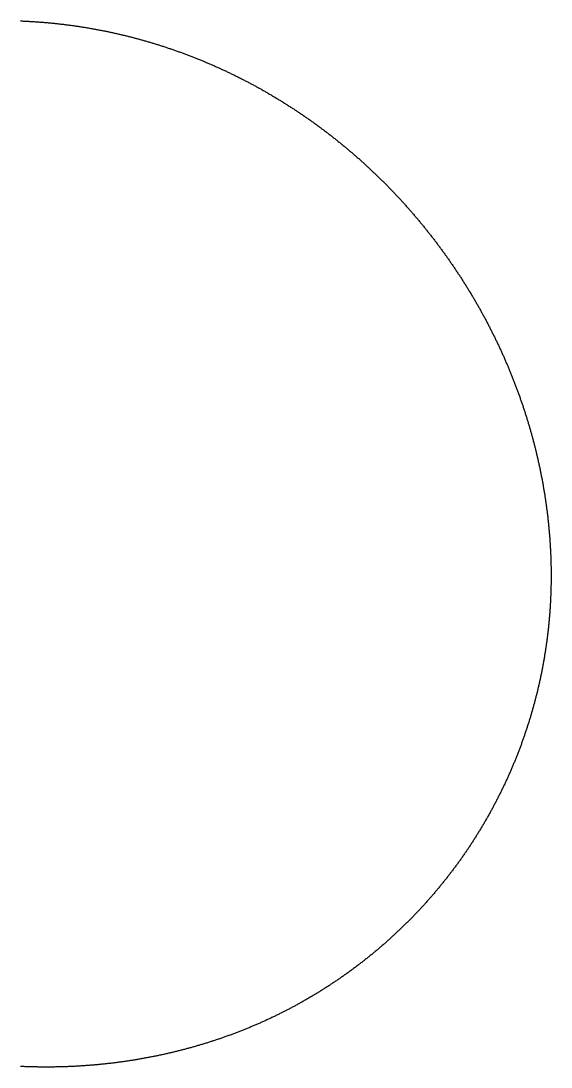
# Model space of a CAD drawing. Header units: metres. Extents: x -287 to 245, y -246 to 279.
# Drawn here: x -21 to 245, y -246 to 279 of the extents above; entities that cross this region are included whole.
import ezdxf

# ---------------------------------------------------------------- set-up
doc = ezdxf.new("R2010")
doc.units = ezdxf.units.M

msp = doc.modelspace()

# ---------------------------------------------------------------- linework, layer by layer
msp.add_lwpolyline([(-21.12, 278.52), (-20.66, 278.5), (-20.2, 278.48), (-19.73, 278.46), (-19.27, 278.44), (-18.81, 278.42), (-18.35, 278.4), (-17.89, 278.38), (-17.43, 278.35), (-16.97, 278.33), (-16.51, 278.3), (-16.05, 278.28), (-15.59, 278.25), (-15.13, 278.22), (-14.66, 278.2), (-14.2, 278.17), (-13.74, 278.14), (-13.28, 278.11), (-12.82, 278.07), (-12.36, 278.04), (-11.9, 278.01), (-11.44, 277.97), (-10.98, 277.94), (-10.52, 277.9), (-10.06, 277.87), (-9.6, 277.83), (-9.14, 277.79), (-8.68, 277.75), (-8.22, 277.71), (-7.76, 277.67), (-7.3, 277.63), (-6.84, 277.59), (-6.38, 277.55), (-5.92, 277.5), (-5.46, 277.46), (-5.01, 277.41), (-4.55, 277.37), (-4.09, 277.32), (-3.63, 277.27), (-3.17, 277.22), (-2.71, 277.17), (-2.25, 277.12), (-1.79, 277.07), (-1.33, 277.02), (-0.88, 276.97), (-0.42, 276.91), (0.04, 276.86), (0.5, 276.81), (0.96, 276.75), (1.42, 276.69), (1.87, 276.64), (2.33, 276.58), (2.79, 276.52), (3.25, 276.46), (3.7, 276.4), (4.16, 276.34), (4.62, 276.27), (5.08, 276.21), (5.53, 276.15), (5.99, 276.08), (6.45, 276.02), (6.9, 275.95), (7.36, 275.88), (7.82, 275.81), (8.27, 275.75), (8.73, 275.68), (9.19, 275.61), (9.64, 275.54), (10.1, 275.46), (10.55, 275.39), (11.01, 275.32), (11.46, 275.24), (11.92, 275.17), (12.38, 275.09), (12.83, 275.02), (13.29, 274.94), (13.74, 274.86), (14.2, 274.78), (14.65, 274.7), (15.1, 274.62), (15.56, 274.54), (16.01, 274.46), (16.47, 274.37), (16.92, 274.29), (17.37, 274.2), (17.83, 274.12), (18.28, 274.03), (18.73, 273.95), (19.19, 273.86), (19.64, 273.77), (20.09, 273.68), (20.55, 273.59), (21, 273.5), (21.45, 273.41), (21.9, 273.31), (22.35, 273.22), (22.81, 273.13), (23.26, 273.03), (23.71, 272.94), (24.16, 272.84), (24.61, 272.74), (25.06, 272.65), (25.51, 272.55), (25.96, 272.45), (26.42, 272.35), (26.87, 272.25), (27.32, 272.14), (27.77, 272.04), (28.22, 271.94), (28.66, 271.83), (29.11, 271.73), (29.56, 271.62), (30.01, 271.52), (30.46, 271.41), (30.91, 271.3), (31.36, 271.19), (31.81, 271.08), (32.25, 270.97), (32.7, 270.86), (33.15, 270.75), (33.6, 270.63), (34.05, 270.52), (34.49, 270.41), (34.94, 270.29), (35.39, 270.18), (35.83, 270.06), (36.28, 269.94), (36.73, 269.82), (37.17, 269.7), (37.62, 269.58), (38.06, 269.46), (38.51, 269.34), (38.95, 269.22), (39.4, 269.1), (39.84, 268.97), (40.29, 268.85), (40.73, 268.72), (41.17, 268.6), (41.62, 268.47), (42.06, 268.34), (42.51, 268.22), (42.95, 268.09), (43.39, 267.96), (43.83, 267.83), (44.28, 267.69), (44.72, 267.56), (45.16, 267.43), (45.6, 267.3), (46.04, 267.16), (46.49, 267.03), (46.93, 266.89), (47.37, 266.75), (47.81, 266.62), (48.25, 266.48), (48.69, 266.34), (49.13, 266.2), (49.57, 266.06), (50.01, 265.92), (50.45, 265.78), (50.89, 265.63), (51.32, 265.49), (51.76, 265.35), (52.2, 265.2), (52.64, 265.06), (53.08, 264.91), (53.51, 264.76), (53.95, 264.61), (54.39, 264.47), (54.82, 264.32), (55.26, 264.17), (55.7, 264.02), (56.13, 263.86), (56.57, 263.71), (57, 263.56), (57.44, 263.4), (57.87, 263.25), (58.31, 263.09), (58.74, 262.94), (59.18, 262.78), (59.61, 262.62), (60.04, 262.47), (60.48, 262.31), (60.91, 262.15), (61.34, 261.99), (61.78, 261.82), (62.21, 261.66), (62.64, 261.5), (63.07, 261.34), (63.5, 261.17), (63.93, 261.01), (64.36, 260.84), (64.8, 260.67), (65.23, 260.51), (65.66, 260.34), (66.08, 260.17), (66.51, 260), (66.94, 259.83), (67.37, 259.66), (67.8, 259.49), (68.23, 259.32), (68.66, 259.14), (69.08, 258.97), (69.51, 258.8), (69.94, 258.62), (70.36, 258.44), (70.79, 258.27), (71.22, 258.09), (71.64, 257.91), (72.07, 257.73), (72.49, 257.55), (72.92, 257.37), (73.34, 257.19), (73.77, 257.01), (74.19, 256.83), (74.62, 256.65), (75.04, 256.46), (75.46, 256.28), (75.88, 256.09), (76.31, 255.91), (76.73, 255.72), (77.15, 255.53), (77.57, 255.34), (77.99, 255.15), (78.41, 254.97), (78.83, 254.77), (79.25, 254.58), (79.67, 254.39), (80.09, 254.2), (80.51, 254.01), (80.93, 253.81), (81.35, 253.62), (81.77, 253.42), (82.19, 253.23), (82.6, 253.03), (83.02, 252.83), (83.44, 252.63), (83.85, 252.44), (84.27, 252.24), (84.69, 252.04), (85.1, 251.84), (85.52, 251.63), (85.93, 251.43), (86.35, 251.23), (86.76, 251.03), (87.17, 250.82), (87.59, 250.62), (88, 250.41), (88.41, 250.2), (88.83, 250), (89.24, 249.79), (89.65, 249.58), (90.06, 249.37), (90.47, 249.16), (90.88, 248.95), (91.29, 248.74), (91.7, 248.53), (92.11, 248.32), (92.52, 248.1), (92.93, 247.89), (93.34, 247.67), (93.75, 247.46), (94.16, 247.24), (94.56, 247.02), (94.97, 246.81), (95.38, 246.59), (95.78, 246.37), (96.19, 246.15), (96.6, 245.93), (97, 245.71), (97.41, 245.49), (97.81, 245.27), (98.21, 245.04), (98.62, 244.82), (99.02, 244.6), (99.42, 244.37), (99.83, 244.14), (100.23, 243.92), (100.63, 243.69), (101.03, 243.46), (101.43, 243.24), (101.83, 243.01), (102.23, 242.78), (102.63, 242.55), (103.03, 242.32), (103.43, 242.08), (103.83, 241.85), (104.23, 241.62), (104.63, 241.39), (105.03, 241.15), (105.42, 240.92), (105.82, 240.68), (106.22, 240.45), (106.61, 240.21), (107.01, 239.97), (107.4, 239.73), (107.8, 239.49), (108.19, 239.25), (108.59, 239.01), (108.98, 238.77), (109.38, 238.53), (109.77, 238.29), (110.16, 238.05), (110.55, 237.8), (110.94, 237.56), (111.34, 237.31), (111.73, 237.07), (112.12, 236.82), (112.51, 236.58), (112.9, 236.33), (113.29, 236.08), (113.67, 235.83), (114.06, 235.58), (114.45, 235.33), (114.84, 235.08), (115.23, 234.83), (115.61, 234.58), (116, 234.33), (116.39, 234.08), (116.77, 233.82), (117.16, 233.57), (117.54, 233.31), (117.93, 233.06), (118.31, 232.8), (118.69, 232.54), (119.08, 232.29), (119.46, 232.03), (119.84, 231.77), (120.22, 231.51), (120.6, 231.25), (120.98, 230.99), (121.36, 230.73), (121.74, 230.47), (122.12, 230.2), (122.5, 229.94), (122.88, 229.68), (123.26, 229.41), (123.64, 229.15), (124.02, 228.88), (124.39, 228.61), (124.77, 228.35), (125.15, 228.08), (125.52, 227.81), (125.9, 227.54), (126.27, 227.27), (126.65, 227), (127.02, 226.73), (127.39, 226.46), (127.77, 226.19), (128.14, 225.92), (128.51, 225.65), (128.88, 225.37), (129.25, 225.1), (129.62, 224.82), (129.99, 224.55), (130.36, 224.27), (130.73, 224), (131.1, 223.72), (131.47, 223.44), (131.84, 223.16), (132.21, 222.88), (132.57, 222.6), (132.94, 222.32), (133.31, 222.04), (133.67, 221.76), (134.04, 221.48), (134.4, 221.2), (134.77, 220.91), (135.13, 220.63), (135.49, 220.34), (135.86, 220.06), (136.22, 219.77), (136.58, 219.49), (136.94, 219.2), (137.31, 218.91), (137.67, 218.62), (138.03, 218.34), (138.39, 218.05), (138.75, 217.76), (139.1, 217.47), (139.46, 217.18), (139.82, 216.89), (140.18, 216.59), (140.53, 216.3), (140.89, 216.01), (141.25, 215.71), (141.6, 215.42), (141.96, 215.12), (142.31, 214.83), (142.67, 214.53), (143.02, 214.24), (143.37, 213.94), (143.73, 213.64), (144.08, 213.34), (144.43, 213.04), (144.78, 212.74), (145.13, 212.44), (145.48, 212.14), (145.83, 211.84), (146.18, 211.54), (146.53, 211.24), (146.88, 210.94), (147.22, 210.63), (147.57, 210.33), (147.92, 210.02), (148.27, 209.72), (148.61, 209.41), (148.96, 209.11), (149.3, 208.8), (149.65, 208.49), (149.99, 208.18), (150.33, 207.88), (150.68, 207.57), (151.02, 207.26), (151.36, 206.95), (151.7, 206.64), (152.04, 206.33), (152.38, 206.01), (152.72, 205.7), (153.06, 205.39), (153.4, 205.08), (153.74, 204.76), (154.08, 204.45), (154.41, 204.13), (154.75, 203.82), (155.09, 203.5), (155.42, 203.18), (155.76, 202.87), (156.09, 202.55), (156.43, 202.23), (156.76, 201.91), (157.09, 201.59), (157.43, 201.27), (157.76, 200.95), (158.09, 200.63), (158.42, 200.31), (158.75, 199.99), (159.08, 199.66), (159.41, 199.34), (159.74, 199.02), (160.07, 198.69), (160.4, 198.37), (160.72, 198.04), (161.05, 197.72), (161.38, 197.39), (161.7, 197.07), (162.03, 196.74), (162.35, 196.41), (162.68, 196.08), (163, 195.75), (163.33, 195.42), (163.65, 195.09), (163.97, 194.76), (164.29, 194.43), (164.61, 194.1), (164.93, 193.77), (165.25, 193.44), (165.57, 193.1), (165.89, 192.77), (166.21, 192.44), (166.53, 192.1), (166.85, 191.77), (167.16, 191.43), (167.48, 191.1), (167.8, 190.76), (168.11, 190.42), (168.43, 190.09), (168.74, 189.75), (169.06, 189.41), (169.37, 189.07), (169.68, 188.73), (169.99, 188.39), (170.3, 188.05), (170.62, 187.71), (170.93, 187.37), (171.24, 187.03), (171.55, 186.68), (171.85, 186.34), (172.16, 186), (172.47, 185.65), (172.78, 185.31), (173.08, 184.96), (173.39, 184.62), (173.7, 184.27), (174, 183.93), (174.31, 183.58), (174.61, 183.23), (174.91, 182.88), (175.22, 182.54), (175.52, 182.19), (175.82, 181.84), (176.12, 181.49), (176.42, 181.14), (176.72, 180.79), (177.02, 180.44), (177.32, 180.08), (177.62, 179.73), (177.92, 179.38), (178.21, 179.03), (178.51, 178.67), (178.81, 178.32), (179.1, 177.96), (179.4, 177.61), (179.69, 177.25), (179.98, 176.9), (180.28, 176.54), (180.57, 176.18), (180.86, 175.83), (181.15, 175.47), (181.45, 175.11), (181.74, 174.75), (182.03, 174.39), (182.31, 174.03), (182.6, 173.67), (182.89, 173.31), (183.18, 172.95), (183.47, 172.59), (183.75, 172.23), (184.04, 171.87), (184.32, 171.5), (184.61, 171.14), (184.89, 170.78), (185.18, 170.41), (185.46, 170.05), (185.74, 169.68), (186.02, 169.32), (186.31, 168.95), (186.59, 168.59), (186.87, 168.22), (187.15, 167.85), (187.42, 167.48), (187.7, 167.12), (187.98, 166.75), (188.26, 166.38), (188.53, 166.01), (188.81, 165.64), (189.09, 165.27), (189.36, 164.9), (189.64, 164.53), (189.91, 164.16), (190.18, 163.78), (190.45, 163.41), (190.73, 163.04), (191, 162.66), (191.27, 162.29), (191.54, 161.92), (191.81, 161.54), (192.08, 161.17), (192.35, 160.79), (192.61, 160.42), (192.88, 160.04), (193.15, 159.66), (193.41, 159.29), (193.68, 158.91), (193.94, 158.53), (194.21, 158.15), (194.47, 157.77), (194.73, 157.39), (195, 157.01), (195.26, 156.63), (195.52, 156.25), (195.78, 155.87), (196.04, 155.49), (196.3, 155.11), (196.56, 154.73), (196.82, 154.34), (197.08, 153.96), (197.33, 153.58), (197.59, 153.19), (197.84, 152.81), (198.1, 152.43), (198.35, 152.04), (198.61, 151.66), (198.86, 151.27), (199.12, 150.88), (199.37, 150.5), (199.62, 150.11), (199.87, 149.72), (200.12, 149.34), (200.37, 148.95), (200.62, 148.56), (200.87, 148.17), (201.12, 147.78), (201.36, 147.39), (201.61, 147), (201.86, 146.61), (202.1, 146.22), (202.35, 145.83), (202.59, 145.44), (202.83, 145.05), (203.08, 144.65), (203.32, 144.26), (203.56, 143.87), (203.8, 143.47), (204.04, 143.08), (204.28, 142.69), (204.52, 142.29), (204.76, 141.9), (205, 141.5), (205.24, 141.1), (205.47, 140.71), (205.71, 140.31), (205.94, 139.91), (206.18, 139.52), (206.41, 139.12), (206.65, 138.72), (206.88, 138.32), (207.11, 137.92), (207.34, 137.53), (207.57, 137.13), (207.81, 136.73), (208.04, 136.33), (208.26, 135.92), (208.49, 135.52), (208.72, 135.12), (208.95, 134.72), (209.17, 134.32), (209.4, 133.92), (209.63, 133.51), (209.85, 133.11), (210.07, 132.71), (210.3, 132.3), (210.52, 131.9), (210.74, 131.49), (210.96, 131.09), (211.19, 130.68), (211.41, 130.28), (211.62, 129.87), (211.84, 129.47), (212.06, 129.06), (212.28, 128.65), (212.5, 128.25), (212.71, 127.84), (212.93, 127.43), (213.14, 127.02), (213.36, 126.61), (213.57, 126.2), (213.78, 125.79), (214, 125.38), (214.21, 124.97), (214.42, 124.56), (214.63, 124.15), (214.84, 123.74), (215.05, 123.33), (215.26, 122.92), (215.46, 122.51), (215.67, 122.09), (215.88, 121.68), (216.08, 121.27), (216.29, 120.85), (216.49, 120.44), (216.7, 120.03), (216.9, 119.61), (217.1, 119.2), (217.3, 118.78), (217.51, 118.37), (217.71, 117.95), (217.91, 117.53), (218.1, 117.12), (218.3, 116.7), (218.5, 116.28), (218.7, 115.87), (218.89, 115.45), (219.09, 115.03), (219.28, 114.61), (219.48, 114.19), (219.67, 113.78), (219.87, 113.36), (220.06, 112.94), (220.25, 112.52), (220.44, 112.1), (220.63, 111.68), (220.82, 111.26), (221.01, 110.83), (221.2, 110.41), (221.38, 109.99), (221.57, 109.57), (221.76, 109.15), (221.94, 108.72), (222.13, 108.3), (222.31, 107.88), (222.5, 107.45), (222.68, 107.03), (222.86, 106.61), (223.04, 106.18), (223.22, 105.76), (223.4, 105.33), (223.58, 104.91), (223.76, 104.48), (223.94, 104.06), (224.12, 103.63), (224.29, 103.2), (224.47, 102.78), (224.64, 102.35), (224.82, 101.92), (224.99, 101.49), (225.16, 101.07), (225.34, 100.64), (225.51, 100.21), (225.68, 99.78), (225.85, 99.35), (226.02, 98.92), (226.19, 98.49), (226.36, 98.06), (226.52, 97.63), (226.69, 97.2), (226.86, 96.77), (227.02, 96.34), (227.19, 95.91), (227.35, 95.48), (227.51, 95.05), (227.68, 94.62), (227.84, 94.18), (228, 93.75), (228.16, 93.32), (228.32, 92.89), (228.48, 92.45), (228.64, 92.02), (228.79, 91.58), (228.95, 91.15), (229.11, 90.72), (229.26, 90.28), (229.42, 89.85), (229.57, 89.41), (229.72, 88.98), (229.88, 88.54), (230.03, 88.11), (230.18, 87.67), (230.33, 87.23), (230.48, 86.8), (230.63, 86.36), (230.78, 85.92), (230.93, 85.49), (231.07, 85.05), (231.22, 84.61), (231.36, 84.17), (231.51, 83.73), (231.65, 83.3), (231.8, 82.86), (231.94, 82.42), (232.08, 81.98), (232.22, 81.54), (232.36, 81.1), (232.5, 80.66), (232.64, 80.22), (232.78, 79.78), (232.92, 79.34), (233.05, 78.9), (233.19, 78.46), (233.32, 78.02), (233.46, 77.57), (233.59, 77.13), (233.73, 76.69), (233.86, 76.25), (233.99, 75.81), (234.12, 75.36), (234.25, 74.92), (234.38, 74.48), (234.51, 74.03), (234.64, 73.59), (234.76, 73.15), (234.89, 72.7), (235.02, 72.26), (235.14, 71.82), (235.27, 71.37), (235.39, 70.93), (235.51, 70.48), (235.64, 70.04), (235.76, 69.59), (235.88, 69.15), (236, 68.7), (236.12, 68.25), (236.23, 67.81), (236.35, 67.36), (236.47, 66.91), (236.59, 66.47), (236.7, 66.02), (236.82, 65.57), (236.93, 65.13), (237.04, 64.68), (237.15, 64.23), (237.27, 63.78), (237.38, 63.34), (237.49, 62.89), (237.6, 62.44), (237.71, 61.99), (237.81, 61.54), (237.92, 61.09), (238.03, 60.64), (238.13, 60.19), (238.24, 59.75), (238.34, 59.3), (238.44, 58.85), (238.55, 58.4), (238.65, 57.95), (238.75, 57.5), (238.85, 57.05), (238.95, 56.59), (239.05, 56.14), (239.15, 55.69), (239.24, 55.24), (239.34, 54.79), (239.44, 54.34), (239.53, 53.89), (239.63, 53.44), (239.72, 52.98), (239.81, 52.53), (239.9, 52.08), (239.99, 51.63), (240.09, 51.17), (240.17, 50.72), (240.26, 50.27), (240.35, 49.82), (240.44, 49.36), (240.53, 48.91), (240.61, 48.46), (240.7, 48), (240.78, 47.55), (240.86, 47.09), (240.95, 46.64), (241.03, 46.19), (241.11, 45.73), (241.19, 45.28), (241.27, 44.82), (241.35, 44.37), (241.43, 43.91), (241.5, 43.46), (241.58, 43), (241.65, 42.55), (241.73, 42.09), (241.8, 41.64), (241.88, 41.18), (241.95, 40.72), (242.02, 40.27), (242.09, 39.81), (242.16, 39.36), (242.23, 38.9), (242.3, 38.44), (242.37, 37.99), (242.43, 37.53), (242.5, 37.07), (242.56, 36.62), (242.63, 36.16), (242.69, 35.7), (242.76, 35.25), (242.82, 34.79), (242.88, 34.33), (242.94, 33.87), (243, 33.42), (243.06, 32.96), (243.12, 32.5), (243.17, 32.04), (243.23, 31.58), (243.29, 31.13), (243.34, 30.67), (243.39, 30.21), (243.45, 29.75), (243.5, 29.29), (243.55, 28.83), (243.6, 28.37), (243.65, 27.92), (243.7, 27.46), (243.75, 27), (243.8, 26.54), (243.85, 26.08), (243.89, 25.62), (243.94, 25.16), (243.98, 24.7), (244.02, 24.24), (244.07, 23.78), (244.11, 23.32), (244.15, 22.86), (244.19, 22.4), (244.23, 21.94), (244.27, 21.48), (244.31, 21.02), (244.34, 20.56), (244.38, 20.1), (244.42, 19.64), (244.45, 19.18), (244.48, 18.72), (244.52, 18.26), (244.55, 17.8), (244.58, 17.34), (244.61, 16.88), (244.64, 16.42), (244.67, 15.96), (244.7, 15.5), (244.73, 15.04), (244.75, 14.58), (244.78, 14.12), (244.8, 13.66), (244.83, 13.2), (244.85, 12.73), (244.87, 12.27), (244.9, 11.81), (244.92, 11.35), (244.94, 10.89), (244.96, 10.43), (244.97, 9.97), (244.99, 9.51), (245.01, 9.05), (245.02, 8.58), (245.04, 8.12), (245.05, 7.66), (245.07, 7.2), (245.08, 6.74), (245.09, 6.28), (245.1, 5.82), (245.11, 5.35), (245.12, 4.89), (245.13, 4.43), (245.13, 3.97), (245.14, 3.51), (245.14, 3.05), (245.15, 2.59), (245.15, 2.12), (245.15, 1.66), (245.16, 1.2), (245.16, 0.74), (245.16, 0.28), (245.16, 0), (245.16, 0), (245.16, -0.18), (245.16, -0.64), (245.16, -1.11), (245.15, -1.57), (245.15, -2.03), (245.14, -2.49), (245.14, -2.95), (245.13, -3.41), (245.13, -3.88), (245.12, -4.34), (245.12, -4.34), (245.11, -4.8), (245.1, -5.26), (245.09, -5.72), (245.08, -6.18), (245.07, -6.64), (245.06, -7.11), (245.05, -7.57), (245.03, -8.03), (245.02, -8.49), (245, -8.95), (244.98, -9.41), (244.97, -9.87), (244.95, -10.33), (244.93, -10.79), (244.91, -11.26), (244.89, -11.72), (244.87, -12.18), (244.84, -12.64), (244.82, -13.1), (244.79, -13.56), (244.77, -14.02), (244.74, -14.48), (244.71, -14.94), (244.68, -15.4), (244.65, -15.86), (244.62, -16.32), (244.59, -16.79), (244.56, -17.25), (244.53, -17.71), (244.49, -18.17), (244.46, -18.63), (244.42, -19.09), (244.39, -19.55), (244.35, -20.01), (244.31, -20.47), (244.27, -20.93), (244.23, -21.39), (244.19, -21.85), (244.15, -22.31), (244.11, -22.77), (244.06, -23.22), (244.02, -23.68), (243.97, -24.14), (243.93, -24.6), (243.88, -25.06), (243.83, -25.52), (243.79, -25.98), (243.74, -26.44), (243.69, -26.9), (243.64, -27.36), (243.58, -27.81), (243.53, -28.27), (243.48, -28.73), (243.42, -29.19), (243.37, -29.65), (243.31, -30.11), (243.25, -30.56), (243.2, -31.02), (243.14, -31.48), (243.08, -31.94), (243.02, -32.4), (242.96, -32.85), (242.89, -33.31), (242.83, -33.77), (242.77, -34.22), (242.7, -34.68), (242.64, -35.14), (242.57, -35.59), (242.5, -36.05), (242.43, -36.51), (242.36, -36.96), (242.29, -37.42), (242.22, -37.88), (242.15, -38.33), (242.08, -38.79), (242.01, -39.24), (241.93, -39.7), (241.86, -40.15), (241.78, -40.61), (241.7, -41.06), (241.63, -41.52), (241.55, -41.97), (241.47, -42.43), (241.39, -42.88), (241.31, -43.34), (241.22, -43.79), (241.14, -44.25), (241.06, -44.7), (240.97, -45.15), (240.89, -45.61), (240.8, -46.06), (240.71, -46.51), (240.63, -46.97), (240.54, -47.42), (240.45, -47.87), (240.36, -48.33), (240.27, -48.78), (240.17, -49.23), (240.08, -49.68), (239.99, -50.13), (239.89, -50.59), (239.8, -51.04), (239.7, -51.49), (239.6, -51.94), (239.5, -52.39), (239.4, -52.84), (239.3, -53.29), (239.2, -53.74), (239.1, -54.19), (239, -54.64), (238.9, -55.09), (238.79, -55.54), (238.69, -55.99), (238.58, -56.44), (238.48, -56.89), (238.37, -57.34), (238.26, -57.79), (238.15, -58.24), (238.04, -58.68), (237.93, -59.13), (237.82, -59.58), (237.7, -60.03), (237.59, -60.47), (237.48, -60.92), (237.36, -61.37), (237.25, -61.82), (237.13, -62.26), (237.01, -62.71), (236.89, -63.15), (236.77, -63.6), (236.65, -64.05), (236.53, -64.49), (236.41, -64.94), (236.29, -65.38), (236.16, -65.83), (236.04, -66.27), (235.91, -66.71), (235.79, -67.16), (235.66, -67.6), (235.53, -68.05), (235.41, -68.49), (235.28, -68.93), (235.15, -69.37), (235.02, -69.82), (234.88, -70.26), (234.75, -70.7), (234.62, -71.14), (234.48, -71.58), (234.35, -72.03), (234.21, -72.47), (234.08, -72.91), (233.94, -73.35), (233.8, -73.79), (233.66, -74.23), (233.52, -74.67), (233.38, -75.11), (233.24, -75.55), (233.09, -75.99), (232.95, -76.42), (232.81, -76.86), (232.66, -77.3), (232.52, -77.74), (232.37, -78.18), (232.22, -78.61), (232.07, -79.05), (231.92, -79.49), (231.77, -79.92), (231.62, -80.36), (231.47, -80.8), (231.32, -81.23), (231.16, -81.67), (231.01, -82.1), (230.86, -82.54), (230.7, -82.97), (230.54, -83.41), (230.39, -83.84), (230.23, -84.27), (230.07, -84.71), (229.91, -85.14), (229.75, -85.57), (229.59, -86), (229.42, -86.44), (229.26, -86.87), (229.1, -87.3), (228.93, -87.73), (228.77, -88.16), (228.6, -88.59), (228.43, -89.02), (228.27, -89.45), (228.1, -89.88), (227.93, -90.31), (227.76, -90.74), (227.59, -91.17), (227.41, -91.6), (227.24, -92.02), (227.07, -92.45), (226.89, -92.88), (226.72, -93.31), (226.54, -93.73), (226.36, -94.16), (226.19, -94.58), (226.01, -95.01), (225.83, -95.44), (225.65, -95.86), (225.47, -96.29), (225.29, -96.71), (225.1, -97.13), (224.92, -97.56), (224.74, -97.98), (224.55, -98.4), (224.37, -98.83), (224.18, -99.25), (223.99, -99.67), (223.8, -100.09), (223.62, -100.51), (223.43, -100.93), (223.24, -101.35), (223.04, -101.77), (222.85, -102.19), (222.66, -102.61), (222.47, -103.03), (222.27, -103.45), (222.08, -103.87), (221.88, -104.29), (221.68, -104.7), (221.49, -105.12), (221.29, -105.54), (221.09, -105.95), (220.89, -106.37), (220.69, -106.79), (220.49, -107.2), (220.28, -107.62), (220.08, -108.03), (219.88, -108.44), (219.67, -108.86), (219.47, -109.27), (219.26, -109.68), (219.06, -110.1), (218.85, -110.51), (218.64, -110.92), (218.43, -111.33), (218.22, -111.74), (218.01, -112.15), (217.8, -112.56), (217.59, -112.97), (217.37, -113.38), (217.16, -113.79), (216.94, -114.2), (216.73, -114.61), (216.51, -115.02), (216.3, -115.42), (216.08, -115.83), (215.86, -116.24), (215.64, -116.64), (215.42, -117.05), (215.2, -117.46), (214.98, -117.86), (214.76, -118.26), (214.53, -118.67), (214.31, -119.07), (214.08, -119.48), (213.86, -119.88), (213.63, -120.28), (213.41, -120.68), (213.18, -121.08), (212.95, -121.49), (212.72, -121.89), (212.49, -122.29), (212.26, -122.69), (212.03, -123.09), (211.8, -123.48), (211.56, -123.88), (211.33, -124.28), (211.1, -124.68), (210.86, -125.08), (210.63, -125.47), (210.39, -125.87), (210.15, -126.26), (209.91, -126.66), (209.68, -127.06), (209.44, -127.45), (209.2, -127.84), (208.95, -128.24), (208.71, -128.63), (208.47, -129.02), (208.23, -129.42), (207.98, -129.81), (207.74, -130.2), (207.49, -130.59), (207.25, -130.98), (207, -131.37), (206.75, -131.76), (206.5, -132.15), (206.25, -132.54), (206, -132.92), (205.75, -133.31), (205.5, -133.7), (205.25, -134.09), (205, -134.47), (204.74, -134.86), (204.49, -135.24), (204.23, -135.63), (203.98, -136.01), (203.72, -136.4), (203.47, -136.78), (203.21, -137.16), (202.95, -137.54), (202.69, -137.93), (202.43, -138.31), (202.17, -138.69), (201.91, -139.07), (201.65, -139.45), (201.38, -139.83), (201.12, -140.21), (200.85, -140.58), (200.59, -140.96), (200.32, -141.34), (200.06, -141.72), (199.79, -142.09), (199.52, -142.47), (199.25, -142.84), (198.99, -143.22), (198.72, -143.59), (198.44, -143.97), (198.17, -144.34), (197.9, -144.71), (197.63, -145.09), (197.35, -145.46), (197.08, -145.83), (196.81, -146.2), (196.53, -146.57), (196.25, -146.94), (195.98, -147.31), (195.7, -147.68), (195.42, -148.05), (195.14, -148.41), (194.86, -148.78), (194.58, -149.15), (194.3, -149.51), (194.02, -149.88), (193.74, -150.24), (193.45, -150.61), (193.17, -150.97), (192.88, -151.33), (192.6, -151.7), (192.31, -152.06), (192.03, -152.42), (191.74, -152.78), (191.45, -153.14), (191.16, -153.5), (190.87, -153.86), (190.58, -154.22), (190.29, -154.58), (190, -154.94), (189.71, -155.3), (189.42, -155.65), (189.12, -156.01), (188.83, -156.36), (188.53, -156.72), (188.24, -157.07), (187.94, -157.43), (187.65, -157.78), (187.35, -158.14), (187.05, -158.49), (186.75, -158.84), (186.45, -159.19), (186.15, -159.54), (185.85, -159.89), (185.55, -160.24), (185.25, -160.59), (184.95, -160.94), (184.64, -161.29), (184.34, -161.63), (184.04, -161.98), (183.73, -162.33), (183.42, -162.67), (183.12, -163.02), (182.81, -163.36), (182.5, -163.71), (182.19, -164.05), (181.88, -164.39), (181.57, -164.73), (181.26, -165.08), (180.95, -165.42), (180.64, -165.76), (180.33, -166.1), (180.02, -166.44), (179.7, -166.77), (179.39, -167.11), (179.07, -167.45), (178.76, -167.79), (178.44, -168.12), (178.12, -168.46), (177.81, -168.79), (177.49, -169.13), (177.17, -169.46), (176.85, -169.79), (176.53, -170.13), (176.21, -170.46), (175.89, -170.79), (175.57, -171.12), (175.25, -171.45), (174.92, -171.78), (174.6, -172.11), (174.27, -172.44), (173.95, -172.77), (173.62, -173.09), (173.3, -173.42), (172.97, -173.75), (172.64, -174.07), (172.32, -174.4), (171.99, -174.72), (171.66, -175.04), (171.33, -175.37), (171, -175.69), (170.67, -176.01), (170.33, -176.33), (170, -176.65), (169.67, -176.97), (169.34, -177.29), (169, -177.61), (168.67, -177.93), (168.33, -178.24), (168, -178.56), (167.66, -178.88), (167.32, -179.19), (166.99, -179.51), (166.65, -179.82), (166.31, -180.13), (165.97, -180.45), (165.63, -180.76), (165.29, -181.07), (164.95, -181.38), (164.61, -181.69), (164.26, -182), (163.92, -182.31), (163.58, -182.62), (163.23, -182.93), (162.89, -183.23), (162.54, -183.54), (162.2, -183.84), (161.85, -184.15), (161.5, -184.45), (161.16, -184.76), (160.81, -185.06), (160.46, -185.36), (160.11, -185.66), (159.76, -185.97), (159.41, -186.27), (159.06, -186.57), (158.71, -186.87), (158.36, -187.16), (158, -187.46), (157.65, -187.76), (157.3, -188.05), (156.94, -188.35), (156.59, -188.65), (156.23, -188.94), (155.88, -189.23), (155.52, -189.53), (155.16, -189.82), (154.8, -190.11), (154.45, -190.4), (154.09, -190.69), (153.73, -190.98), (153.37, -191.27), (153.01, -191.56), (152.65, -191.85), (152.29, -192.13), (151.92, -192.42), (151.56, -192.71), (151.2, -192.99), (150.83, -193.28), (150.47, -193.56), (150.11, -193.84), (149.74, -194.12), (149.37, -194.41), (149.01, -194.69), (148.64, -194.97), (148.27, -195.25), (147.91, -195.53), (147.54, -195.8), (147.17, -196.08), (146.8, -196.36), (146.43, -196.63), (146.06, -196.91), (145.69, -197.18), (145.32, -197.46), (144.95, -197.73), (144.57, -198), (144.2, -198.27), (143.83, -198.55), (143.45, -198.82), (143.08, -199.09), (142.7, -199.36), (142.33, -199.62), (141.95, -199.89), (141.57, -200.16), (141.2, -200.42), (140.82, -200.69), (140.44, -200.95), (140.06, -201.22), (139.68, -201.48), (139.31, -201.74), (138.93, -202.01), (138.54, -202.27), (138.16, -202.53), (137.78, -202.79), (137.4, -203.05), (137.02, -203.3), (136.63, -203.56), (136.25, -203.82), (135.87, -204.08), (135.48, -204.33), (135.1, -204.59), (134.71, -204.84), (134.33, -205.09), (133.94, -205.35), (133.55, -205.6), (133.17, -205.85), (132.78, -206.1), (132.39, -206.35), (132, -206.6), (131.61, -206.84), (131.22, -207.09), (130.83, -207.34), (130.44, -207.58), (130.05, -207.83), (129.66, -208.07), (129.27, -208.32), (128.88, -208.56), (128.48, -208.8), (128.09, -209.04), (127.7, -209.29), (127.3, -209.53), (126.91, -209.76), (126.51, -210), (126.12, -210.24), (125.72, -210.48), (125.32, -210.71), (124.93, -210.95), (124.53, -211.18), (124.13, -211.42), (123.73, -211.65), (123.33, -211.88), (122.94, -212.12), (122.54, -212.35), (122.14, -212.58), (121.74, -212.81), (121.33, -213.04), (120.93, -213.26), (120.53, -213.49), (120.13, -213.72), (119.73, -213.94), (119.32, -214.17), (118.92, -214.39), (118.52, -214.62), (118.11, -214.84), (117.71, -215.06), (117.3, -215.28), (116.9, -215.5), (116.49, -215.72), (116.09, -215.94), (115.68, -216.16), (115.27, -216.38), (114.86, -216.59), (114.46, -216.81), (114.05, -217.02), (113.64, -217.24), (113.23, -217.45), (112.82, -217.67), (112.41, -217.88), (112, -218.09), (111.59, -218.3), (111.18, -218.51), (110.77, -218.72), (110.35, -218.93), (109.94, -219.13), (109.53, -219.34), (109.12, -219.55), (108.7, -219.75), (108.29, -219.95), (107.87, -220.16), (107.46, -220.36), (107.05, -220.56), (106.63, -220.76), (106.21, -220.96), (105.8, -221.16), (105.38, -221.36), (104.96, -221.56), (104.55, -221.76), (104.13, -221.95), (103.71, -222.15), (103.29, -222.34), (102.87, -222.54), (102.46, -222.73), (102.04, -222.92), (101.62, -223.12), (101.2, -223.31), (100.78, -223.5), (100.35, -223.69), (99.93, -223.88), (99.51, -224.06), (99.09, -224.25), (98.67, -224.44), (98.24, -224.62), (97.82, -224.81), (97.4, -224.99), (96.97, -225.17), (96.55, -225.35), (96.13, -225.54), (95.7, -225.72), (95.28, -225.9), (94.85, -226.08), (94.42, -226.25), (94, -226.43), (93.57, -226.61), (93.15, -226.78), (92.72, -226.96), (92.29, -227.13), (91.86, -227.31), (91.44, -227.48), (91.01, -227.65), (90.58, -227.82), (90.15, -227.99), (89.72, -228.16), (89.29, -228.33), (88.86, -228.5), (88.43, -228.66), (88, -228.83), (87.57, -228.99), (87.14, -229.16), (86.71, -229.32), (86.27, -229.48), (85.84, -229.65), (85.41, -229.81), (84.98, -229.97), (84.54, -230.13), (84.11, -230.29), (83.68, -230.45), (83.24, -230.6), (82.81, -230.76), (82.37, -230.91), (81.94, -231.07), (81.5, -231.22), (81.07, -231.38), (80.63, -231.53), (80.2, -231.68), (79.76, -231.83), (79.32, -231.98), (78.89, -232.13), (78.45, -232.28), (78.01, -232.43), (77.58, -232.58), (77.14, -232.72), (76.7, -232.87), (76.26, -233.01), (75.82, -233.16), (75.39, -233.3), (74.95, -233.44), (74.51, -233.58), (74.07, -233.73), (73.63, -233.87), (73.19, -234), (72.75, -234.14), (72.31, -234.28), (71.87, -234.42), (71.43, -234.55), (70.98, -234.69), (70.54, -234.82), (70.1, -234.96), (69.66, -235.09), (69.22, -235.22), (68.77, -235.35), (68.33, -235.48), (67.89, -235.61), (67.45, -235.74), (67, -235.87), (66.56, -236), (66.12, -236.13), (65.67, -236.25), (65.23, -236.38), (64.78, -236.5), (64.34, -236.63), (63.89, -236.75), (63.45, -236.87), (63, -236.99), (62.56, -237.11), (62.11, -237.23), (61.67, -237.35), (61.22, -237.47), (60.77, -237.59), (60.33, -237.7), (59.88, -237.82), (59.43, -237.93), (58.99, -238.05), (58.54, -238.16), (58.09, -238.27), (57.64, -238.38), (57.19, -238.5), (56.75, -238.61), (56.3, -238.72), (55.85, -238.82), (55.4, -238.93), (54.95, -239.04), (54.5, -239.15), (54.05, -239.25), (53.6, -239.36), (53.15, -239.46), (52.7, -239.56), (52.25, -239.67), (51.8, -239.77), (51.35, -239.87), (50.9, -239.97), (50.45, -240.07), (50, -240.17), (49.55, -240.26), (49.1, -240.36), (48.65, -240.46), (48.2, -240.55), (47.74, -240.65), (47.29, -240.74), (46.84, -240.83), (46.39, -240.92), (45.94, -241.02), (45.48, -241.11), (45.03, -241.2), (44.58, -241.29), (44.12, -241.37), (43.67, -241.46), (43.22, -241.55), (42.76, -241.63), (42.31, -241.72), (41.86, -241.8), (41.4, -241.89), (40.95, -241.97), (40.5, -242.05), (40.04, -242.13), (39.59, -242.21), (39.13, -242.29), (38.68, -242.37), (38.22, -242.45), (37.77, -242.53), (37.31, -242.6), (36.86, -242.68), (36.4, -242.76), (35.95, -242.83), (35.49, -242.9), (35.03, -242.98), (34.58, -243.05), (34.12, -243.12), (33.67, -243.19), (33.21, -243.26), (32.75, -243.33), (32.3, -243.4), (31.84, -243.46), (31.38, -243.53), (30.93, -243.59), (30.47, -243.66), (30.01, -243.72), (29.56, -243.79), (29.1, -243.85), (28.64, -243.91), (28.18, -243.97), (27.73, -244.03), (27.27, -244.09), (26.81, -244.15), (26.35, -244.21), (25.9, -244.27), (25.44, -244.32), (24.98, -244.38), (24.52, -244.43), (24.06, -244.49), (23.6, -244.54), (23.15, -244.59), (22.69, -244.64), (22.23, -244.69), (21.77, -244.74), (21.31, -244.79), (20.85, -244.84), (20.39, -244.89), (19.93, -244.94), (19.47, -244.98), (19.01, -245.03), (18.56, -245.07), (18.1, -245.12), (17.64, -245.16), (17.18, -245.2), (16.72, -245.24), (16.26, -245.29), (15.8, -245.33), (15.34, -245.36), (14.88, -245.4), (14.42, -245.44), (13.96, -245.48), (13.5, -245.51), (13.04, -245.55), (12.58, -245.58), (12.12, -245.62), (11.66, -245.65), (11.2, -245.68), (10.74, -245.72), (10.28, -245.75), (9.81, -245.78), (9.35, -245.81), (8.89, -245.83), (8.43, -245.86), (7.97, -245.89), (7.51, -245.92), (7.05, -245.94), (6.59, -245.97), (6.13, -245.99), (5.67, -246.01), (5.21, -246.04), (4.75, -246.06), (4.28, -246.08), (3.82, -246.1), (3.36, -246.12), (2.9, -246.14), (2.44, -246.16), (1.98, -246.17), (1.52, -246.19), (1.06, -246.2), (0.6, -246.22), (0.13, -246.23), (-0.33, -246.25), (-0.79, -246.26), (-1.25, -246.27), (-1.71, -246.28), (-2.17, -246.29), (-2.63, -246.3), (-3.1, -246.31), (-3.56, -246.32), (-4.02, -246.33), (-4.48, -246.33), (-4.94, -246.34), (-5.4, -246.34), (-5.86, -246.35), (-6.33, -246.35), (-6.79, -246.36), (-7.25, -246.36), (-7.71, -246.36), (-8.17, -246.36), (-8.63, -246.36), (-9.1, -246.36), (-9.56, -246.36), (-10.02, -246.35), (-10.48, -246.35), (-10.94, -246.35), (-11.4, -246.34), (-11.86, -246.34), (-12.33, -246.33), (-12.79, -246.32), (-13.25, -246.32), (-13.71, -246.31), (-14.17, -246.3), (-14.63, -246.29), (-15.09, -246.28), (-15.56, -246.27), (-16.02, -246.26), (-16.48, -246.24), (-16.94, -246.23), (-17.4, -246.22), (-17.86, -246.2), (-18.32, -246.18), (-18.78, -246.17), (-19.25, -246.15), (-19.71, -246.13), (-20.17, -246.11), (-20.63, -246.09), (-21.09, -246.07)])

doc.saveas('drawing.dxf')
